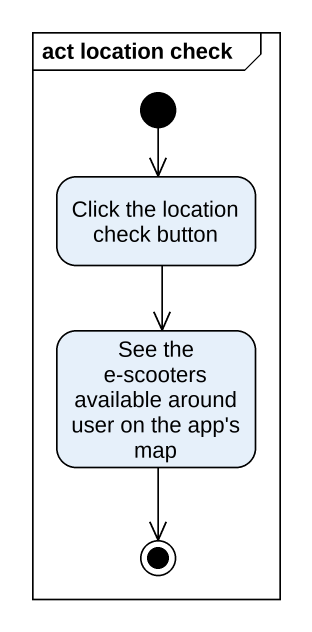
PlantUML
@startuml
mainframe act location check
hide empty description
state "Click the location check button" as Click_the_location_check
state "See the e-scooters available around user on the app's map" as See_the_e_scooters
[*] --> Click_the_location_check
Click_the_location_check --> See_the_e_scooters
See_the_e_scooters --> [*]
@enduml
